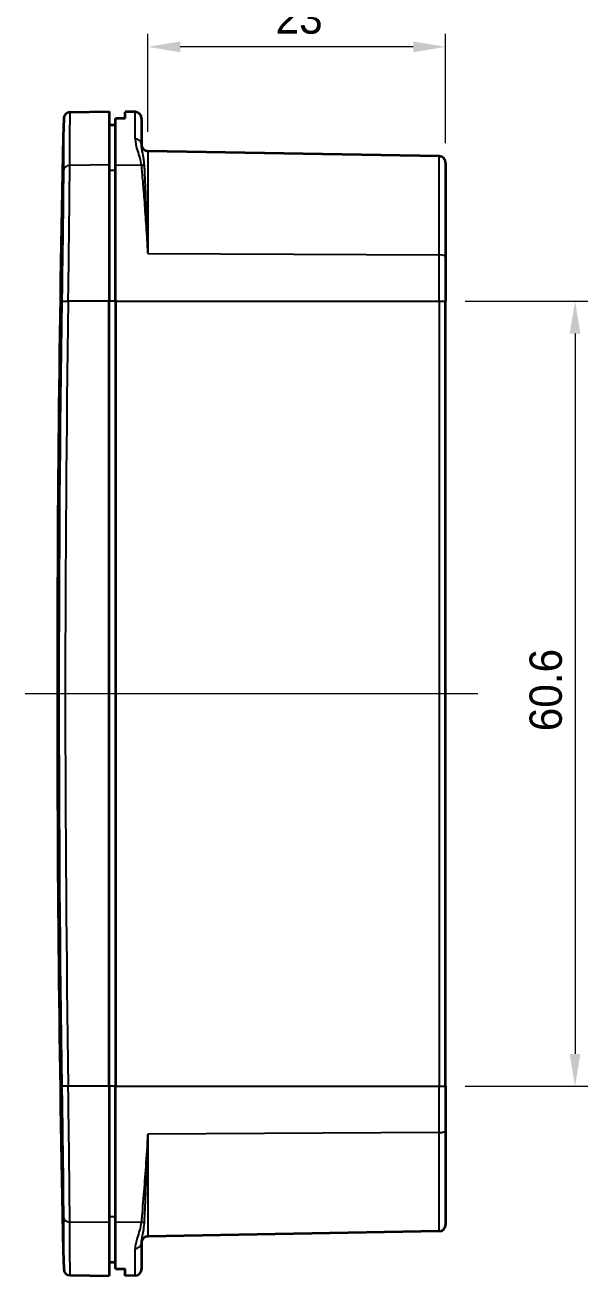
# Model space of a CAD drawing. Header units: millimetres. Extents: x -310 to 1154, y 4 to 285.
# Drawn here: x 127.6 to 171.1, y 133.9 to 230.6 of the extents above; entities that cross this region are included whole.
import ezdxf

# ---------------------------------------------------------------- set-up
doc = ezdxf.new("R2010")
doc.units = ezdxf.units.MM
doc.layers.get('Defpoints').update_dxf_attribs({"lineweight": 25})
for name, color, linetype, lineweight in [('Centerline (ISO)', 131, 'Continuous', 18), ('Dimension (ISO)', 7, 'Continuous', 18), ('Visible (ISO)', 7, 'Continuous', 35), ('Visible Narrow (ISO)', 7, 'Continuous', 25)]:
    doc.layers.add(name, color=color, linetype=linetype, lineweight=lineweight)
doc.styles.add('Note Text (TK)', font='')
doc.styles.get('Note Text (TK)').set_extended_font_data('MS PGothic')
doc.dimstyles.new('Default - Method 1b (TK)', dxfattribs={"dimtxt": 2.5, "dimasz": 2.5, "dimexe": 1, "dimexo": 1.5, "dimgap": 1, "dimtad": 1, "dimtoh": 1, "dimrnd": 1e-08, "dimdsep": 46, "dimtxsty": 'Note Text (TK)', "dimcen": 0.09, "dimdle": 5, "dimclrd": 100, "dimclre": 100, "dimclrt": 7, "dimadec": 1, "dimazin": 1, "dimtfac": 1, "dimtmove": 0, "dimatfit": 3, "dimfxl": 1, "dimtolj": 1, "dimlwd": -1, "dimlwe": -1, "dimarcsym": 0})

# ---------------------------------------------------------------- blocks, each defined once
blk = doc.blocks.new('*D19')
at = {"layer": 'Defpoints', "color": 0}
for p in [(160.091, 209.281), (160.091, 148.616), (170.091, 148.616)]:
    blk.add_point(p, dxfattribs=at)
at = {"layer": 'Dimension (ISO)', "color": 100}
for p, q in [((161.591, 209.281), (171.091, 209.281)), ((170.091, 206.781), (170.091, 151.116)), ((161.591, 148.616), (171.091, 148.616))]:
    blk.add_line(p, q, dxfattribs=at)
for points in [[(169.675, 206.781), (170.508, 206.781), (170.091, 209.281)], [(169.675, 151.116), (170.508, 151.116), (170.091, 148.616)]]:
    blk.add_solid(points, dxfattribs=at)
at = {"layer": 'Dimension (ISO)', "color": 7, "insert": (167.841, 176.051), "char_height": 2.5, "attachment_point": 4, "rotation": 90, "style": 'Note Text (TK)'}
blk.add_mtext('\\A1;60.6', dxfattribs=at)
blk = doc.blocks.new('*D20')
at = {"layer": 'Defpoints', "color": 0}
for p in [(137.082, 228.948), (137.082, 220.885), (160.091, 219.992)]:
    blk.add_point(p, dxfattribs=at)
at = {"layer": 'Dimension (ISO)', "color": 100}
for p, q in [((137.082, 222.385), (137.082, 229.948)), ((160.091, 221.492), (160.091, 229.948)), ((157.591, 228.948), (139.582, 228.948))]:
    blk.add_line(p, q, dxfattribs=at)
for points in [[(139.582, 229.365), (139.582, 228.532), (137.082, 228.948)], [(157.591, 229.365), (157.591, 228.532), (160.091, 228.948)]]:
    blk.add_solid(points, dxfattribs=at)
at = {"layer": 'Dimension (ISO)', "color": 7, "insert": (146.953, 231.198), "char_height": 2.5, "attachment_point": 4, "style": 'Note Text (TK)'}
blk.add_mtext('\\A1;23', dxfattribs=at)

msp = doc.modelspace()

# ---------------------------------------------------------------- linework, layer by layer
at = {"layer": 'Centerline (ISO)', "linetype": 'Continuous'}
msp.add_line((162.5912, 178.9484), (127.5912, 178.9484), dxfattribs=at)
at = {"layer": 'Visible (ISO)'}
for p, q in [((131.0717, 223.8957), (134.0912, 223.9484)), ((134.0912, 223.9484), (134.0912, 219.8261)), ((134.5912, 219.8261), (134.5912, 223.403)), ((136.0999, 223.9221), (135.3412, 223.9353)), ((135.3412, 223.4015), (135.3412, 223.9353)), ((136.5912, 223.4222), (136.5912, 221.3723)), ((159.5999, 220.4919), (137.0825, 220.8849)), ((134.0912, 219.8261), (134.0912, 209.281)), ((134.5912, 209.281), (134.5912, 219.8261)), ((160.0912, 219.992), (160.0912, 212.7059)), ((160.0912, 212.7059), (160.0912, 209.281)), ((134.0912, 148.6158), (134.0912, 209.281)), ((134.5912, 209.281), (134.5912, 148.6158)), ((160.0912, 148.6158), (160.0912, 209.281)), ((134.0912, 148.6158), (134.0912, 138.0707)), ((134.5912, 138.0707), (134.5912, 148.6158)), ((160.0912, 148.6158), (160.0912, 145.1909)), ((160.0912, 145.1909), (160.0912, 137.9049)), ((134.0912, 138.0707), (134.0912, 133.9484)), ((134.5912, 134.4938), (134.5912, 138.0707)), ((159.5999, 137.4049), (137.0825, 137.0119)), ((136.5912, 136.5246), (136.5912, 134.4747)), ((135.3412, 133.9615), (135.3412, 134.4953)), ((131.0717, 134.0011), (134.0912, 133.9484)), ((136.0999, 133.9748), (135.3412, 133.9615))]:
    msp.add_line(p, q, dxfattribs=at)
for centre, radius, start, end in [((2150.0912, 178.9484), 2020, 178.7388698, 181.2611302), ((131.0804, 223.3958), 0.5, 91, 178.73887), ((136.0912, 223.4222), 0.5, 0, 89), ((137.0912, 221.3849), 0.5, 180, 269), ((159.5912, 219.992), 0.5, 0, 89), ((159.5912, 137.9049), 0.5, 271, 0), ((137.0912, 136.512), 0.5, 91, 180), ((131.0804, 134.5011), 0.5, 181.26113, 269), ((136.0912, 134.4747), 0.5, 271, 0)]:
    msp.add_arc(centre, radius, start, end, dxfattribs=at)
for centre, major_axis, ratio, start_param, end_param in [((126.0466, 189.9484), (-390.3265, 0), 0.0857297, 4.6885743, 4.6904962), ((203.9215, 189.9484), (382.9068, 0), 0.0874887, 1.7528637, 1.7541916), ((203.9215, 167.9484), (-382.9068, 0), 0.0874887, 1.387401, 1.3887289), ((126.0466, 167.9484), (390.3265, 0), 0.0857297, 4.7342817, 4.7362037)]:
    msp.add_ellipse(centre, major_axis=major_axis, ratio=ratio, start_param=start_param, end_param=end_param, dxfattribs=at)
at = {"layer": 'Visible Narrow (ISO)'}
for p, q in [((136.0999, 221.8416), (136.0999, 223.9221)), ((137.0825, 220.8849), (137.0825, 212.9824)), ((159.5999, 212.8607), (159.5999, 220.4919)), ((134.0912, 219.8261), (131.0496, 219.7794)), ((134.5912, 219.8261), (136.5656, 219.7958)), ((134.5912, 219.3867), (134.0912, 219.3867)), ((137.0825, 212.9824), (159.5999, 212.8607)), ((159.5999, 209.281), (159.5999, 212.8607)), ((134.0912, 209.281), (130.9296, 209.281)), ((134.5912, 209.281), (134.0912, 209.281)), ((134.5912, 209.281), (159.5999, 209.281)), ((159.5999, 209.281), (160.0912, 209.281)), ((159.5999, 209.281), (159.5999, 148.6158)), ((134.0912, 148.6158), (130.9296, 148.6158)), ((134.5912, 148.6158), (134.0912, 148.6158)), ((134.5912, 148.6158), (159.5999, 148.6158)), ((159.5999, 148.6158), (160.0912, 148.6158)), ((159.5999, 145.0361), (159.5999, 148.6158)), ((159.5999, 145.0361), (137.0825, 144.9145)), ((159.5999, 137.4049), (159.5999, 145.0361)), ((137.0825, 144.9145), (137.0825, 137.0119)), ((134.5912, 138.5101), (134.0912, 138.5101)), ((134.0912, 138.0707), (131.0496, 138.1174)), ((136.5656, 138.101), (134.5912, 138.0707)), ((136.0999, 133.9748), (136.0999, 136.0553))]:
    msp.add_line(p, q, dxfattribs=at)
for centre, major_axis, ratio, start_param, end_param in [((136.0912, 221.3723), (0.5, 0), 0.9387615, 0, 1.553343), ((131.0583, 219.3401), (-0.5, 0.0027), 0.8787306, 4.7346311, 6.2666241), ((136.5569, 219.3565), (-0.4971, -0.0535), 0.8771645, 4.0536396, 4.6007366), ((159.5912, 212.7059), (0.5, 0), 0.309567, 0, 1.553343), ((2149.093, 178.9484), (0, -2019.1901), 0.9998477, 4.6973625, 4.7274154), ((130.9383, 209.281), (-0.4999, 0.0075), 0.0002622, 0.0108667, 1.553345), ((2149.0846, 178.9484), (0, 2018.6903), 0.9998477, 1.5557699, 1.5858228), ((130.9383, 148.6158), (-0.4999, -0.0075), 0.0002622, 4.7298403, 6.2723186), ((159.5912, 145.1909), (0.5, 0), 0.309567, 4.7298423, 6.2831853), ((131.0583, 138.5567), (-0.5, -0.0027), 0.8787306, 0.0165612, 1.5485542), ((136.5569, 138.5403), (-0.4971, 0.0535), 0.8771645, 1.6824487, 2.2295457), ((136.0912, 136.5246), (0.5, 0), 0.9387615, 4.7298423, 6.2831853)]:
    msp.add_ellipse(centre, major_axis=major_axis, ratio=ratio, start_param=start_param, end_param=end_param, dxfattribs=at)
for points, knots in [([(130.5805, 223.4068), (130.5805, 223.4068), (130.5805, 223.4064), (130.5803, 223.373), (130.5767, 222.7116), (130.5667, 220.8778), (130.5629, 220.1726), (130.5584, 219.3501)], [1.6640986, 1.6640986, 1.6640986, 1.6640986, 1.6932361, 1.6932361, 2.8114355, 2.8114355, 3.3282313, 3.3282313, 3.3282313, 3.3282313]), ([(131.0496, 219.7794), (131.0541, 220.614), (131.0579, 221.3296), (131.0679, 223.1903), (131.0715, 223.8615), (131.0717, 223.8953), (131.0717, 223.8957), (131.0717, 223.8957)], [-3.3282313, -3.3282313, -3.3282313, -3.3282313, -2.8114355, -2.8114355, -1.6932361, -1.6932361, -1.6640986, -1.6640986, -1.6640986, -1.6640986]), ([(136.0999, 221.8416), (136.0999, 221.5557), (136.1872, 221.2406), (136.3948, 220.5593), (136.5236, 220.1919), (136.5656, 219.7958)], [0, 0, 0, 0, 0.24525802, 0.24525802, 0.49051604, 0.49051604, 0.49051604, 0.49051604]), ([(136.824, 219.7341), (136.803, 220.1265), (136.7387, 220.4577), (136.6348, 221.0008), (136.5912, 221.2135), (136.5912, 221.3723)], [-0.49051604, -0.49051604, -0.49051604, -0.49051604, -0.24525802, -0.24525802, 0, 0, 0, 0]), ([(130.9296, 209.281), (130.9389, 209.9283), (130.9479, 210.5756), (130.9782, 212.8049), (130.9974, 214.3412), (131.0244, 216.7463), (131.0338, 217.6873), (131.0446, 218.9732), (131.0476, 219.4096), (131.0496, 219.7794)], [-1.2284804, -1.2284804, -1.2284804, -1.2284804, -1.0424065, -1.0424065, -0.5791147, -0.5791147, -0.2227364, -0.2227364, 0, 0, 0, 0]), ([(136.5656, 219.7958), (136.6027, 219.4364), (136.6421, 219.0109), (136.7243, 218.0473), (136.767, 217.5095), (136.8105, 216.9313), (136.854, 216.353), (136.899, 215.724), (136.9903, 214.3957), (137.0366, 213.6972), (137.0825, 212.9824)], [0, 0, 0, 0, 0.21644884, 0.21644884, 0.43289768, 0.43289768, 0.43289768, 0.64934652, 0.64934652, 0.86579536, 0.86579536, 0.86579536, 0.86579536]), ([(137.0825, 212.9824), (137.0595, 213.6984), (137.0364, 214.3976), (136.9907, 215.7239), (136.9682, 216.3503), (136.9465, 216.9239), (136.9247, 217.4975), (136.9034, 218.0284), (136.8623, 218.9737), (136.8426, 219.3878), (136.824, 219.7341)], [-0.86579536, -0.86579536, -0.86579536, -0.86579536, -0.64934652, -0.64934652, -0.43289768, -0.43289768, -0.43289768, -0.21644884, -0.21644884, 0, 0, 0, 0]), ([(130.5584, 219.3501), (130.5565, 218.9957), (130.5534, 218.5775), (130.5426, 217.345), (130.5332, 216.4432), (130.5062, 214.1382), (130.487, 212.6658), (130.4567, 210.5292), (130.4477, 209.9089), (130.4384, 209.2885)], [0, 0, 0, 0, 0.2227364, 0.2227364, 0.5791147, 0.5791147, 1.0424065, 1.0424065, 1.2284804, 1.2284804, 1.2284804, 1.2284804]), ([(130.4384, 148.6083), (130.4495, 147.865), (130.4603, 147.1217), (130.4869, 145.2255), (130.5017, 144.0949), (130.5308, 141.7026), (130.5434, 140.5049), (130.5544, 139.1797), (130.5568, 138.8412), (130.5584, 138.5467)], [0, 0, 0, 0, 0.2229509, 0.2229509, 0.5796722, 0.5796722, 1.04341, 1.04341, 1.2284804, 1.2284804, 1.2284804, 1.2284804]), ([(131.0496, 138.1174), (131.048, 138.4247), (131.0456, 138.7779), (131.0346, 140.1606), (131.0219, 141.4102), (130.9929, 143.9065), (130.978, 145.0861), (130.9515, 147.0647), (130.9407, 147.8403), (130.9296, 148.6158)], [-1.2284804, -1.2284804, -1.2284804, -1.2284804, -1.04341, -1.04341, -0.5796722, -0.5796722, -0.2229509, -0.2229509, 0, 0, 0, 0]), ([(137.0825, 144.9145), (136.9707, 143.1743), (136.8582, 141.5509), (136.6875, 139.3902), (136.6237, 138.6637), (136.5656, 138.101)], [-0.00575737, -0.00575737, -0.00575737, -0.00575737, 0.52120664, 0.52120664, 0.86003799, 0.86003799, 0.86003799, 0.86003799]), ([(136.824, 138.1628), (136.8531, 138.7049), (136.885, 139.4152), (136.9703, 141.5496), (137.0266, 143.1712), (137.0825, 144.9145)], [-0.86003799, -0.86003799, -0.86003799, -0.86003799, -0.52120664, -0.52120664, 0.00575737, 0.00575737, 0.00575737, 0.00575737]), ([(130.5584, 138.5467), (130.5641, 137.5103), (130.5687, 136.6602), (130.5777, 135.0053), (130.5805, 134.4903), (130.5805, 134.4901)], [0, 0, 0, 0, 0.6512447, 0.6512447, 1.6640986, 1.6640986, 1.6640986, 1.6640986]), ([(131.0717, 134.0011), (131.0717, 134.0014), (131.0689, 134.5239), (131.0599, 136.2032), (131.0552, 137.0658), (131.0496, 138.1174)], [-1.6640986, -1.6640986, -1.6640986, -1.6640986, -0.6512447, -0.6512447, 0, 0, 0, 0]), ([(136.5656, 138.101), (136.5193, 137.6644), (136.3695, 137.2629), (136.1705, 136.5923), (136.0999, 136.312), (136.0999, 136.0553)], [-0.49058364, -0.49058364, -0.49058364, -0.49058364, -0.2202802, -0.2202802, 0, 0, 0, 0]), ([(136.5912, 136.5246), (136.5912, 136.6671), (136.6265, 136.8531), (136.726, 137.3724), (136.8009, 137.7303), (136.824, 138.1628)], [0, 0, 0, 0, 0.2202802, 0.2202802, 0.49058364, 0.49058364, 0.49058364, 0.49058364])]:
    msp.add_open_spline(points, degree=3, knots=knots, dxfattribs=at)

# ---------------------------------------------------------------- dimensions: what is measured, and where the dimension line sits
at = {"layer": 'Dimension (ISO)', "color": 100}
dim = msp.add_linear_dim(base=(137.0825, 228.9484), p1=(160.0912, 219.992), p2=(137.0825, 220.8849), dimstyle='Default - Method 1b (TK)', override={"dimtoh": 0, "dimdec": 1, "dimtofl": 0, "dimatfit": 1}, dxfattribs=at)
dim.commit()
dim.dimension.update_dxf_attribs({"geometry": '*D20', "text_midpoint": (148.5869, 228.9484), "dimtype": 160})
dim = msp.add_linear_dim(base=(170.0912, 148.6158), p1=(160.0912, 209.281), p2=(160.0912, 148.6158), angle=90, dimstyle='Default - Method 1b (TK)', override={"dimtoh": 0, "dimlfac": 0.998925, "dimtofl": 0, "dimatfit": 1}, dxfattribs=at)
dim.commit()
dim.dimension.update_dxf_attribs({"geometry": '*D19', "text_midpoint": (170.0912, 178.9484), "dimtype": 160})

doc.saveas('drawing.dxf')
